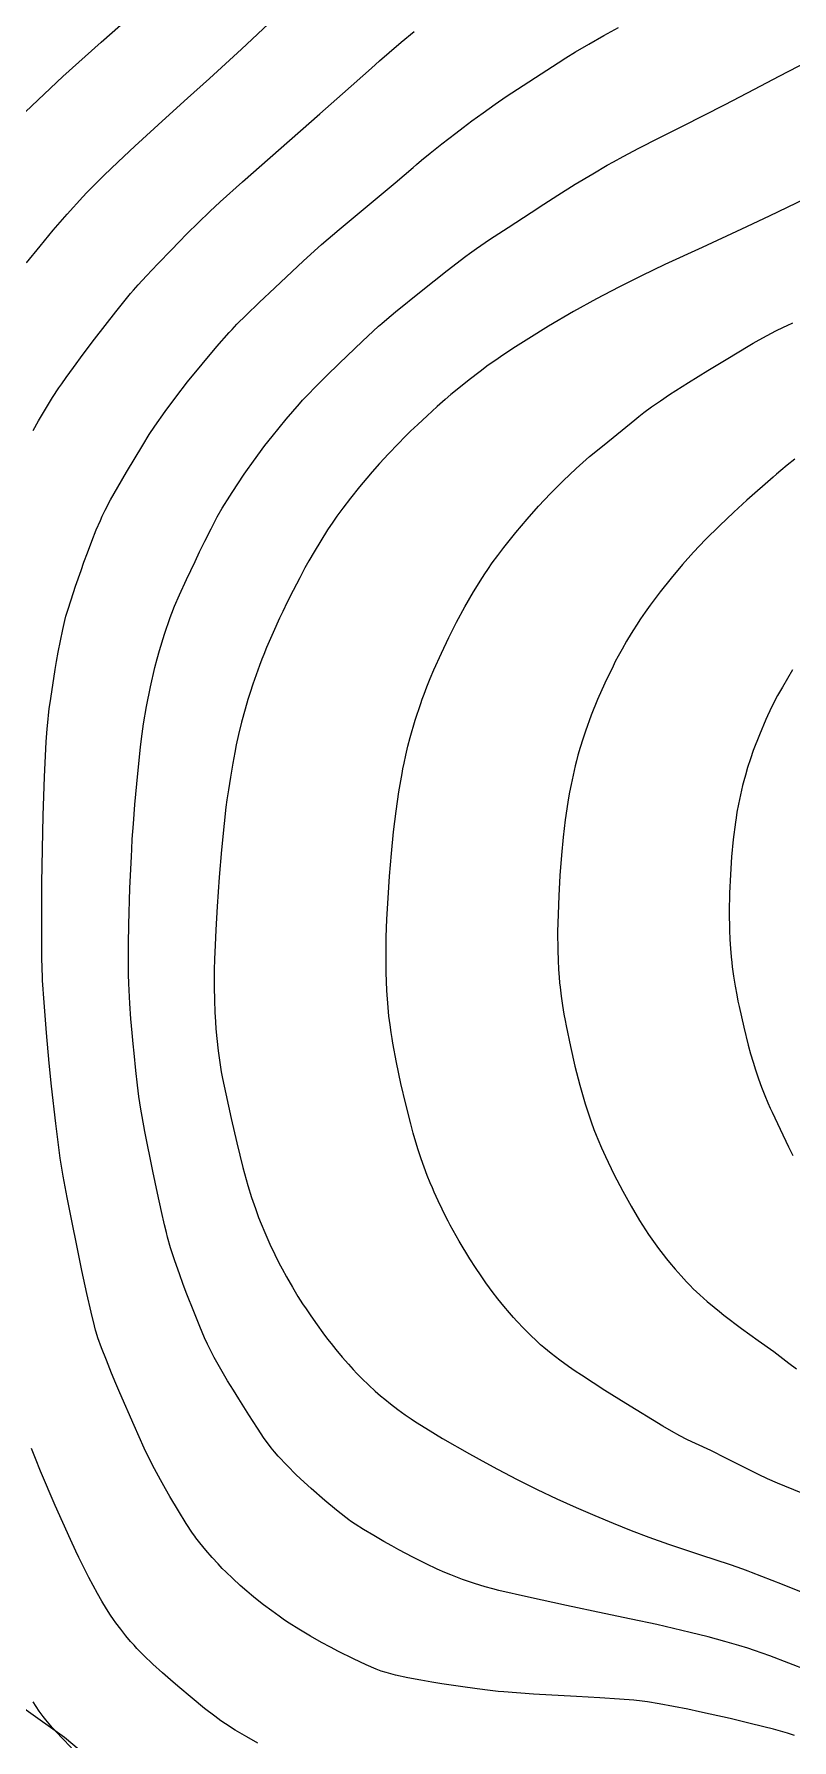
# Model space of a CAD drawing. Header units: millimetres. Extents: x 156921 to 159642, y 477538 to 479586.
# Drawn here: x 157508.6 to 157531.8, y 479299.5 to 479351.7 of the extents above; entities that cross this region are included whole.
import ezdxf

# ---------------------------------------------------------------- set-up
doc = ezdxf.new("R2010")
doc.units = ezdxf.units.MM
doc.header["$MEASUREMENT"] = 0
doc.linetypes.add('A-CENTR01', pattern=[2, 1.25, -0.25, 0.25, -0.25])
doc.layers.add('F0017111', color=94, linetype='Continuous', transparency=0.6)
doc.layers.add('F0017114', color=80, linetype='Continuous', transparency=0.6)
doc.layers.add('용지경계', color=222, linetype='Continuous')

msp = doc.modelspace()

# ---------------------------------------------------------------- linework, layer by layer
at = {"layer": 'F0017111', "transparency": 33554521, "flags": 128}
for points in [[(157508.338, 479344.679), (157508.751, 479345.189), (157509.156, 479345.675), (157509.582, 479346.167), (157510.058, 479346.693), (157510.184, 479346.828), (157510.377, 479347.027), (157510.707, 479347.352), (157511.143, 479347.769), (157511.652, 479348.245), (157512.601, 479349.117), (157513.264, 479349.713), (157513.936, 479350.318), (157514.912, 479351.214), (157515.906, 479352.139)], [(157531.837, 479299.644), (157531.625, 479299.71), (157531.409, 479299.773), (157531.191, 479299.833), (157530.893, 479299.911), (157530.434, 479300.024), (157529.869, 479300.159), (157529.252, 479300.298), (157528.93, 479300.37), (157528.569, 479300.447), (157528.129, 479300.534), (157527.69, 479300.616), (157527.333, 479300.672), (157527.174, 479300.694), (157526.92, 479300.721), (157526.475, 479300.758), (157525.877, 479300.799), (157525.167, 479300.839), (157523.846, 479300.912), (157522.944, 479300.977), (157522.771, 479300.992), (157522.523, 479301.019), (157522.122, 479301.069), (157521.614, 479301.14), (157521.04, 479301.227), (157520.736, 479301.274), (157520.403, 479301.331), (157520.008, 479301.407), (157519.629, 479301.489), (157519.34, 479301.567), (157519.188, 479301.614), (157519.135, 479301.634), (157519.036, 479301.673), (157518.733, 479301.805), (157518.339, 479301.989), (157517.884, 479302.217), (157517.642, 479302.342), (157517.366, 479302.49), (157517.022, 479302.683), (157516.67, 479302.891), (157516.371, 479303.083), (157516.235, 479303.174), (157516.069, 479303.29), (157515.843, 479303.454), (157515.59, 479303.644), (157515.345, 479303.837), (157515.225, 479303.934), (157515.078, 479304.058), (157514.877, 479304.234), (157514.653, 479304.44), (157514.435, 479304.649), (157514.328, 479304.755), (157514.197, 479304.89), (157514.021, 479305.083), (157513.825, 479305.309), (157513.637, 479305.539), (157513.522, 479305.685), (157513.484, 479305.736), (157513.418, 479305.832), (157513.225, 479306.126), (157512.986, 479306.509), (157512.725, 479306.952), (157512.59, 479307.189), (157512.439, 479307.458), (157512.257, 479307.795), (157512.079, 479308.139), (157511.938, 479308.431), (157511.63, 479309.119), (157511.197, 479310.118), (157511.074, 479310.407), (157510.939, 479310.729), (157510.782, 479311.118), (157510.633, 479311.501), (157510.524, 479311.807), (157510.469, 479311.974), (157510.45, 479312.039), (157510.416, 479312.169), (157510.312, 479312.587), (157510.181, 479313.162), (157510.032, 479313.86), (157509.578, 479316.091), (157509.455, 479316.749), (157509.37, 479317.299), (157509.234, 479318.361), (157509.104, 479319.504), (157509.035, 479320.2), (157508.95, 479321.133), (157508.873, 479322.058), (157508.829, 479322.728), (157508.822, 479322.864), (157508.816, 479323.079), (157508.809, 479323.452), (157508.802, 479324.535), (157508.807, 479325.72), (157508.822, 479326.746), (157508.849, 479327.773), (157508.89, 479328.958), (157508.941, 479330.032), (157508.967, 479330.426), (157508.995, 479330.725), (157509.009, 479330.851), (157509.033, 479331.04), (157509.078, 479331.355), (157509.215, 479332.239), (157509.257, 479332.492), (157509.306, 479332.776), (157509.372, 479333.121), (157509.443, 479333.466), (157509.511, 479333.746), (157509.543, 479333.87), (157509.598, 479334.058), (157509.699, 479334.374), (157509.837, 479334.787), (157510.004, 479335.266), (157510.094, 479335.523), (157510.199, 479335.811), (157510.333, 479336.163), (157510.473, 479336.515), (157510.597, 479336.804), (157510.655, 479336.932), (157510.748, 479337.12), (157510.911, 479337.428), (157511.13, 479337.823), (157511.391, 479338.275), (157511.891, 479339.107), (157512.094, 479339.428), (157512.265, 479339.685), (157512.58, 479340.132), (157512.902, 479340.568), (157513.266, 479341.038), (157513.708, 479341.583), (157514.156, 479342.116), (157514.537, 479342.548), (157514.624, 479342.643), (157514.776, 479342.8), (157515.06, 479343.081), (157515.453, 479343.462), (157515.933, 479343.919), (157516.816, 479344.744), (157517.365, 479345.24), (157517.904, 479345.697), (157518.757, 479346.409), (157519.614, 479347.127), (157520.166, 479347.599), (157520.266, 479347.686), (157520.422, 479347.817), (157520.691, 479348.035), (157521.048, 479348.318), (157521.468, 479348.644), (157521.694, 479348.818), (157521.959, 479349.018), (157522.306, 479349.271), (157522.676, 479349.533), (157523.013, 479349.761), (157524.604, 479350.795), (157524.841, 479350.948), (157525.134, 479351.13), (157525.54, 479351.37), (157525.999, 479351.63), (157526.452, 479351.872)], [(157508.536, 479339.55), (157508.704, 479339.845), (157508.916, 479340.205), (157509.136, 479340.563), (157509.325, 479340.854), (157509.413, 479340.982), (157509.547, 479341.172), (157509.774, 479341.483), (157510.072, 479341.883), (157510.419, 479342.341), (157511.065, 479343.177), (157511.518, 479343.737), (157511.607, 479343.842), (157511.752, 479344.005), (157512.008, 479344.284), (157512.355, 479344.651), (157512.77, 479345.081), (157512.994, 479345.311), (157513.256, 479345.576), (157513.592, 479345.907), (157513.947, 479346.249), (157514.265, 479346.543), (157514.946, 479347.152), (157515.793, 479347.902), (157517.313, 479349.238), (157518.003, 479349.845), (157518.892, 479350.635), (157519.139, 479350.855), (157519.428, 479351.108), (157519.801, 479351.426), (157520.195, 479351.755)], [(157532.238, 479301.634), (157531.659, 479301.86), (157531.082, 479302.077), (157530.613, 479302.242), (157530.405, 479302.311), (157530.127, 479302.398), (157529.705, 479302.519), (157529.193, 479302.658), (157528.643, 479302.795), (157527.622, 479303.035), (157526.836, 479303.203), (157526.008, 479303.372), (157524.861, 479303.614), (157523.691, 479303.869), (157522.792, 479304.08), (157522.601, 479304.127), (157522.366, 479304.192), (157522.041, 479304.293), (157521.675, 479304.419), (157521.315, 479304.557), (157521.137, 479304.629), (157520.905, 479304.732), (157520.563, 479304.893), (157520.157, 479305.096), (157519.731, 479305.322), (157519.513, 479305.441), (157519.266, 479305.579), (157518.961, 479305.756), (157518.652, 479305.941), (157518.393, 479306.105), (157518.247, 479306.202), (157518.197, 479306.238), (157518.105, 479306.308), (157517.824, 479306.532), (157517.463, 479306.835), (157517.051, 479307.197), (157516.832, 479307.392), (157516.591, 479307.617), (157516.307, 479307.898), (157516.033, 479308.187), (157515.921, 479308.317), (157515.826, 479308.436), (157515.738, 479308.549), (157515.61, 479308.729), (157515.402, 479309.039), (157515.134, 479309.452), (157514.829, 479309.939), (157514.667, 479310.201), (157514.49, 479310.494), (157514.281, 479310.849), (157514.083, 479311.201), (157513.934, 479311.484), (157513.873, 479311.609), (157513.783, 479311.806), (157513.639, 479312.148), (157513.454, 479312.605), (157513.245, 479313.144), (157513.134, 479313.435), (157513.014, 479313.761), (157512.875, 479314.159), (157512.746, 479314.556), (157512.653, 479314.879), (157512.615, 479315.022), (157512.559, 479315.256), (157512.466, 479315.67), (157512.344, 479316.229), (157512.205, 479316.897), (157511.96, 479318.111), (157511.824, 479318.859), (157511.803, 479318.988), (157511.775, 479319.188), (157511.733, 479319.531), (157511.682, 479319.983), (157511.626, 479320.513), (157511.597, 479320.798), (157511.567, 479321.131), (157511.531, 479321.564), (157511.499, 479322.024), (157511.477, 479322.441), (157511.469, 479322.639), (157511.462, 479322.912), (157511.459, 479323.334), (157511.461, 479323.858), (157511.471, 479324.432), (157511.503, 479325.555), (157511.544, 479326.524), (157511.555, 479326.747), (157511.574, 479327.053), (157511.609, 479327.526), (157511.656, 479328.11), (157511.712, 479328.749), (157511.824, 479329.874), (157511.871, 479330.28), (157511.913, 479330.582), (157512.005, 479331.115), (157512.126, 479331.71), (157512.263, 479332.302), (157512.333, 479332.572), (157512.403, 479332.823), (157512.557, 479333.32), (157512.736, 479333.837), (157512.784, 479333.969), (157512.867, 479334.175), (157513.021, 479334.528), (157513.233, 479334.997), (157513.493, 479335.548), (157513.634, 479335.844), (157513.792, 479336.168), (157513.984, 479336.547), (157514.173, 479336.907), (157514.325, 479337.175), (157514.392, 479337.286), (157514.484, 479337.434), (157514.627, 479337.656), (157514.999, 479338.214), (157515.101, 479338.363), (157515.231, 479338.547), (157515.416, 479338.801), (157515.632, 479339.088), (157515.853, 479339.37), (157516.284, 479339.9), (157516.687, 479340.368), (157516.784, 479340.478), (157516.933, 479340.637), (157517.184, 479340.896), (157517.514, 479341.227), (157517.898, 479341.604), (157518.613, 479342.288), (157519.11, 479342.742), (157519.207, 479342.827), (157519.361, 479342.958), (157519.629, 479343.18), (157520.408, 479343.812), (157521.205, 479344.444), (157521.777, 479344.882), (157521.892, 479344.968), (157522.103, 479345.115), (157522.506, 479345.388), (157523.073, 479345.764), (157523.776, 479346.222), (157524.161, 479346.471), (157524.595, 479346.749), (157525.128, 479347.081), (157525.663, 479347.406), (157526.104, 479347.661), (157526.301, 479347.771), (157526.593, 479347.928), (157527.073, 479348.181), (157527.694, 479348.501), (157528.405, 479348.862), (157529.713, 479349.525), (157530.611, 479349.994), (157531.368, 479350.392), (157532.252, 479350.843)], [(157532.036, 479307.062), (157531.312, 479307.361), (157531.006, 479307.497), (157530.737, 479307.622), (157530.24, 479307.866), (157529.754, 479308.116), (157529.277, 479308.358), (157528.806, 479308.575), (157528.689, 479308.627), (157528.539, 479308.698), (157528.322, 479308.81), (157528.069, 479308.95), (157527.809, 479309.104), (157526.672, 479309.795), (157526.028, 479310.195), (157525.315, 479310.659), (157525.128, 479310.783), (157524.916, 479310.929), (157524.654, 479311.119), (157524.389, 479311.322), (157524.166, 479311.506), (157524.066, 479311.594), (157523.94, 479311.71), (157523.76, 479311.884), (157523.553, 479312.092), (157523.343, 479312.314), (157523.237, 479312.428), (157523.11, 479312.57), (157522.941, 479312.769), (157522.756, 479312.996), (157522.582, 479313.222), (157522.498, 479313.335), (157522.392, 479313.482), (157522.243, 479313.699), (157522.072, 479313.956), (157521.9, 479314.225), (157521.578, 479314.758), (157521.301, 479315.253), (157521.237, 479315.372), (157521.158, 479315.524), (157521.051, 479315.742), (157520.931, 479315.995), (157520.813, 479316.255), (157520.755, 479316.387), (157520.686, 479316.549), (157520.597, 479316.773), (157520.501, 479317.026), (157520.413, 479317.274), (157520.371, 479317.397), (157520.32, 479317.556), (157520.249, 479317.789), (157520.17, 479318.064), (157520.093, 479318.35), (157519.942, 479318.952), (157519.794, 479319.587), (157519.659, 479320.22), (157519.546, 479320.817), (157519.521, 479320.961), (157519.493, 479321.137), (157519.459, 479321.377), (157519.426, 479321.644), (157519.4, 479321.902), (157519.362, 479322.426), (157519.341, 479322.981), (157519.336, 479323.537), (157519.344, 479324.062), (157519.366, 479324.612), (157519.4, 479325.247), (157519.446, 479325.927), (157519.503, 479326.615), (157519.569, 479327.283), (157519.644, 479327.907), (157519.73, 479328.497), (157519.827, 479329.066), (157519.853, 479329.205), (157519.888, 479329.378), (157519.942, 479329.62), (157520.007, 479329.894), (157520.078, 479330.166), (157520.231, 479330.698), (157520.398, 479331.208), (157520.441, 479331.333), (157520.499, 479331.49), (157520.586, 479331.714), (157520.691, 479331.972), (157520.804, 479332.234), (157521.034, 479332.745), (157521.259, 479333.225), (157521.491, 479333.691), (157521.743, 479334.16), (157522.009, 479334.62), (157522.285, 479335.059), (157522.355, 479335.166), (157522.448, 479335.304), (157522.588, 479335.501), (157522.758, 479335.732), (157522.94, 479335.969), (157523.306, 479336.429), (157523.653, 479336.844), (157524, 479337.237), (157524.368, 479337.63), (157524.752, 479338.016), (157525.15, 479338.389), (157525.567, 479338.755), (157526.008, 479339.118), (157526.949, 479339.881), (157527.071, 479339.981), (157527.229, 479340.104), (157527.459, 479340.274), (157527.731, 479340.464), (157528.012, 479340.65), (157528.593, 479341.019), (157529.186, 479341.388), (157529.792, 479341.758), (157530.413, 479342.129), (157530.57, 479342.222), (157530.756, 479342.328), (157530.999, 479342.461), (157531.26, 479342.596), (157531.5, 479342.712), (157531.614, 479342.764), (157531.784, 479342.847)], [(157531.845, 479338.672), (157531.61, 479338.49), (157531.413, 479338.331), (157531.28, 479338.217), (157531.178, 479338.126), (157530.38, 479337.418), (157529.973, 479337.052), (157529.537, 479336.64), (157529.114, 479336.222), (157528.746, 479335.834), (157528.404, 479335.449), (157528.06, 479335.037), (157527.727, 479334.616), (157527.417, 479334.207), (157527.269, 479334.001), (157527.122, 479333.789), (157526.996, 479333.599), (157526.907, 479333.46), (157526.836, 479333.345), (157526.696, 479333.111), (157526.557, 479332.867), (157526.436, 479332.646), (157526.351, 479332.483), (157526.284, 479332.348), (157526.03, 479331.823), (157525.808, 479331.326), (157525.612, 479330.843), (157525.436, 479330.362), (157525.355, 479330.116), (157525.277, 479329.857), (157525.21, 479329.622), (157525.164, 479329.447), (157525.128, 479329.302), (157525.06, 479329.014), (157524.999, 479328.731), (157524.95, 479328.488), (157524.919, 479328.317), (157524.897, 479328.183), (157524.817, 479327.647), (157524.753, 479327.118), (157524.702, 479326.56), (157524.658, 479325.94), (157524.624, 479325.321), (157524.599, 479324.764), (157524.588, 479324.223), (157524.593, 479323.648), (157524.603, 479323.356), (157524.618, 479323.072), (157524.634, 479322.829), (157524.649, 479322.659), (157524.663, 479322.527), (157524.695, 479322.254), (157524.736, 479321.966), (157524.779, 479321.704), (157524.814, 479321.508), (157524.846, 479321.345), (157524.978, 479320.71), (157525.116, 479320.108), (157525.265, 479319.527), (157525.428, 479318.959), (157525.517, 479318.681), (157525.61, 479318.408), (157525.697, 479318.172), (157525.762, 479318.007), (157525.816, 479317.878), (157525.928, 479317.616), (157526.048, 479317.351), (157526.308, 479316.811), (157526.577, 479316.291), (157526.833, 479315.826), (157527.092, 479315.391), (157527.369, 479314.964), (157527.517, 479314.751), (157527.672, 479314.539), (157527.814, 479314.352), (157527.92, 479314.218), (157528.008, 479314.111), (157528.185, 479313.901), (157528.366, 479313.696), (157528.527, 479313.522), (157528.643, 479313.401), (157528.738, 479313.307), (157528.938, 479313.115), (157529.161, 479312.917), (157529.372, 479312.738), (157529.535, 479312.607), (157529.675, 479312.499), (157530.216, 479312.09), (157530.722, 479311.726), (157531.201, 479311.382), (157531.663, 479311.031), (157531.899, 479310.854)], [(157531.772, 479332.229), (157531.464, 479331.707), (157531.317, 479331.444), (157531.184, 479331.19), (157531.077, 479330.974), (157531.008, 479330.825), (157530.958, 479330.71), (157530.762, 479330.242), (157530.574, 479329.761), (157530.485, 479329.512), (157530.4, 479329.25), (157530.33, 479329.013), (157530.282, 479328.838), (157530.246, 479328.692), (157530.178, 479328.405), (157530.119, 479328.123), (157530.074, 479327.88), (157530.046, 479327.71), (157530.028, 479327.577), (157529.962, 479327.043), (157529.91, 479326.511), (157529.872, 479325.97), (157529.848, 479325.408), (157529.838, 479324.837), (157529.845, 479324.27), (157529.857, 479323.988), (157529.875, 479323.706), (157529.895, 479323.461), (157529.913, 479323.286), (157529.93, 479323.146), (157529.969, 479322.861), (157530.017, 479322.563), (157530.065, 479322.295), (157530.105, 479322.096), (157530.14, 479321.933), (157530.281, 479321.31), (157530.42, 479320.751), (157530.492, 479320.489), (157530.568, 479320.23), (157530.638, 479320.005), (157530.691, 479319.847), (157530.735, 479319.721), (157530.827, 479319.468), (157530.926, 479319.214), (157531.018, 479318.991), (157531.088, 479318.831), (157531.147, 479318.703), (157531.391, 479318.182), (157531.652, 479317.646), (157531.786, 479317.381)], [(157515.419, 479299.412), (157515.075, 479299.604), (157514.724, 479299.811), (157514.424, 479300.002), (157514.287, 479300.094), (157514.094, 479300.234), (157513.787, 479300.472), (157513.401, 479300.784), (157512.97, 479301.147), (157512.743, 479301.341), (157512.495, 479301.559), (157512.202, 479301.825), (157511.923, 479302.09), (157511.714, 479302.306), (157511.626, 479302.402), (157511.521, 479302.522), (157511.378, 479302.694), (157511.221, 479302.892), (157511.071, 479303.093), (157510.997, 479303.194), (157510.907, 479303.326), (157510.782, 479303.518), (157510.642, 479303.747), (157510.505, 479303.986), (157510.242, 479304.474), (157509.995, 479304.961), (157509.935, 479305.082), (157509.842, 479305.281), (157509.681, 479305.633), (157509.218, 479306.678), (157508.767, 479307.728), (157508.608, 479308.117), (157508.492, 479308.416)], [(157509.717, 479299.268), (157509.414, 479299.575), (157509.13, 479299.878), (157508.925, 479300.12), (157508.842, 479300.226), (157508.726, 479300.391), (157508.543, 479300.673)]]:
    msp.add_lwpolyline(points, dxfattribs=at)
at = {"layer": 'F0017114', "transparency": 33554521, "flags": 128}
for points in [[(157508.31, 479349.295), (157509.45, 479350.38), (157510.625, 479351.428), (157511.802, 479352.472)], [(157532.156, 479346.635), (157531.055, 479346.106), (157530.208, 479345.705), (157529.012, 479345.152), (157527.868, 479344.625), (157527.155, 479344.286), (157526.463, 479343.94), (157525.779, 479343.579), (157525.074, 479343.186), (157524.31, 479342.738), (157523.701, 479342.37), (157523.299, 479342.114), (157522.938, 479341.876), (157522.663, 479341.687), (157522.466, 479341.545), (157522.212, 479341.355), (157521.877, 479341.098), (157521.567, 479340.851), (157521.322, 479340.649), (157521.141, 479340.495), (157520.903, 479340.286), (157520.592, 479340.005), (157520.307, 479339.74), (157520.083, 479339.527), (157519.919, 479339.365), (157519.703, 479339.145), (157519.413, 479338.84), (157519.138, 479338.54), (157518.916, 479338.291), (157518.749, 479338.095), (157518.529, 479337.831), (157518.252, 479337.487), (157518.01, 479337.172), (157517.83, 479336.927), (157517.706, 479336.749), (157517.548, 479336.509), (157517.337, 479336.176), (157517.138, 479335.845), (157516.977, 479335.567), (157516.856, 479335.349), (157516.698, 479335.051), (157516.494, 479334.661), (157516.313, 479334.3), (157516.176, 479334.017), (157516.079, 479333.808), (157515.888, 479333.379), (157515.683, 479332.913), (157515.594, 479332.699), (157515.535, 479332.554), (157515.462, 479332.362), (157515.361, 479332.083), (157515.261, 479331.791), (157515.178, 479331.537), (157515.113, 479331.328), (157515.027, 479331.034), (157514.918, 479330.636), (157514.824, 479330.253), (157514.754, 479329.94), (157514.706, 479329.7), (157514.648, 479329.378), (157514.575, 479328.955), (157514.513, 479328.566), (157514.469, 479328.26), (157514.439, 479328.035), (157514.382, 479327.537), (157514.298, 479326.732), (157514.227, 479325.896), (157514.166, 479324.993), (157514.125, 479324.279), (157514.105, 479323.808), (157514.091, 479323.386), (157514.083, 479323.061), (157514.08, 479322.83), (157514.08, 479322.529), (157514.086, 479322.132), (157514.1, 479321.762), (157514.115, 479321.469), (157514.132, 479321.251), (157514.159, 479320.963), (157514.202, 479320.58), (157514.251, 479320.224), (157514.296, 479319.942), (157514.335, 479319.731), (157514.432, 479319.264), (157514.594, 479318.514), (157514.771, 479317.763), (157514.96, 479317.018), (157515.111, 479316.463), (157515.223, 479316.098), (157515.338, 479315.758), (157515.436, 479315.488), (157515.515, 479315.287), (157515.627, 479315.022), (157515.781, 479314.673), (157515.932, 479314.352), (157516.057, 479314.1), (157516.155, 479313.915), (157516.289, 479313.673), (157516.471, 479313.358), (157516.643, 479313.071), (157516.783, 479312.849), (157516.89, 479312.687), (157517.034, 479312.478), (157517.226, 479312.206), (157517.406, 479311.959), (157517.55, 479311.768), (157517.659, 479311.629), (157517.804, 479311.449), (157517.999, 479311.215), (157518.184, 479311.002), (157518.333, 479310.837), (157518.447, 479310.717), (157518.6, 479310.562), (157518.808, 479310.359), (157519.008, 479310.175), (157519.172, 479310.031), (157519.298, 479309.926), (157519.469, 479309.79), (157519.7, 479309.613), (157519.921, 479309.452), (157520.101, 479309.326), (157520.238, 479309.235), (157520.552, 479309.037), (157521.068, 479308.725), (157521.893, 479308.258), (157522.388, 479307.983), (157522.751, 479307.786), (157523.35, 479307.471), (157523.956, 479307.168), (157524.558, 479306.883), (157525.15, 479306.619), (157525.729, 479306.37), (157526.291, 479306.134), (157526.832, 479305.914), (157527.378, 479305.704), (157527.984, 479305.49), (157528.955, 479305.171), (157529.87, 479304.869), (157530.24, 479304.741), (157530.404, 479304.68), (157530.512, 479304.638), (157531.453, 479304.267), (157532.349, 479303.912)]]:
    msp.add_lwpolyline(points, dxfattribs=at)
at = {"layer": '용지경계', "linetype": 'A-CENTR01', "ltscale": 5, "flags": 128}
msp.add_lwpolyline([(157361.776, 479485.808), (157361.749, 479485.465), (157360.985, 479482.495), (157358.572, 479479.203), (157356.048, 479477.333), (157352.763, 479475.99), (157351.789, 479475.632), (157350.782, 479475.272), (157349.771, 479474.921), (157348.757, 479474.579), (157347.74, 479474.246), (157346.721, 479473.923), (157346.046, 479473.716), (157345.852, 479473.636), (157344.487, 479472.841), (157342.481, 479472.35), (157340.541, 479471.901), (157342.106, 479469.645), (157343.984, 479466.645), (157344.053, 479461.624), (157343.075, 479458.87), (157343.049, 479458.571), (157343.095, 479457.706), (157343.175, 479456.605), (157343.324, 479455.411), (157343.461, 479453.91), (157343.531, 479452.482), (157344.222, 479451.445), (157345.609, 479450.477), (157347.875, 479448.382), (157349.144, 479447.208), (157355.929, 479440.8), (157356.687, 479439.899), (157357.348, 479439.025), (157357.896, 479438.096), (157358.061, 479437.764), (157358.256, 479437.373), (157358.55, 479436.699), (157358.806, 479436.001), (157358.847, 479435.866), (157358.921, 479435.716), (157358.998, 479435.559), (157359.078, 479435.41), (157359.211, 479435.162), (157359.343, 479434.918), (157359.472, 479434.677), (157359.6, 479434.438), (157359.727, 479434.201), (157359.854, 479433.964), (157359.937, 479433.81), (157360.016, 479433.673), (157360.142, 479433.454), (157360.28, 479433.216), (157360.42, 479432.974), (157360.46, 479432.905), (157360.532, 479432.845), (157361.33, 479432.173), (157362.148, 479431.47), (157362.938, 479430.774), (157363.692, 479430.106), (157364.437, 479429.447), (157365.179, 479428.792), (157365.92, 479428.14), (157366.664, 479427.488), (157367.407, 479426.84), (157368.151, 479426.193), (157368.898, 479425.547), (157369.645, 479424.902), (157370.415, 479424.241), (157371.22, 479423.54), (157372.056, 479422.793), (157372.871, 479422.034), (157373.627, 479421.314), (157374.351, 479420.623), (157375.075, 479419.934), (157375.8, 479419.244), (157376.526, 479418.552), (157377.268, 479417.847), (157378.026, 479417.116), (157378.789, 479416.368), (157379.548, 479415.61), (157380.299, 479414.844), (157381.049, 479414.067), (157381.8, 479413.268), (157382.209, 479412.822), (157382.635, 479412.342), (157383.379, 479411.464), (157384.092, 479410.595), (157384.799, 479409.709), (157385.496, 479408.802), (157386.177, 479407.886), (157386.834, 479406.973), (157387.496, 479406.031), (157388.123, 479405.098), (157388.721, 479404.205), (157389.312, 479403.309), (157389.895, 479402.422), (157390.601, 479401.342), (157391.367, 479399.979), (157391.969, 479398.696), (157392.319, 479397.919), (157392.458, 479397.672), (157392.734, 479397.309), (157393.195, 479396.734), (157393.7, 479396.17), (157394.314, 479395.51), (157395.014, 479394.773), (157395.734, 479393.995), (157396.441, 479393.23), (157397.284, 479392.301), (157398.268, 479391.075), (157399.095, 479389.812), (157399.734, 479388.757), (157400.314, 479387.767), (157400.893, 479386.757), (157401.48, 479385.69), (157402.053, 479384.589), (157402.605, 479383.469), (157403.972, 479380.543), (157403.812, 479379.342), (157404.2, 479379.022), (157404.817, 479378.513), (157405.811, 479378.432), (157408.243, 479376.654), (157409.217, 479375.926), (157410.17, 479375.134), (157411.008, 479374.415), (157411.808, 479373.709), (157412.58, 479373.021), (157413.345, 479372.333), (157414.095, 479371.653), (157414.843, 479370.977), (157415.605, 479370.283), (157416.376, 479369.573), (157418.177, 479367.89), (157418.497, 479367.495), (157419.059, 479366.928), (157419.83, 479366.291), (157420.601, 479365.655), (157421.391, 479365.003), (157422.176, 479364.346), (157422.943, 479363.705), (157423.692, 479363.078), (157424.445, 479362.457), (157424.938, 479362.05), (157425.785, 479361.774), (157426.941, 479361.385), (157428.176, 479360.923), (157429.308, 479360.446), (157430.315, 479360.008), (157431.285, 479359.58), (157432.235, 479359.16), (157433.177, 479358.744), (157434.094, 479358.341), (157434.997, 479357.954), (157435.877, 479357.585), (157436.7, 479357.257), (157437.601, 479356.929), (157438.418, 479356.63), (157438.517, 479356.6), (157440.053, 479357.407), (157443.147, 479357.322), (157444.571, 479357.285), (157446.124, 479357.172), (157447.556, 479356.998), (157448.943, 479356.796), (157450.071, 479356.582), (157450.946, 479356.452), (157452.007, 479356.339), (157453.424, 479356.183), (157456.19, 479355.703), (157458.231, 479354.374), (157459.181, 479353.759), (157460.99, 479352.486), (157462.272, 479350.812), (157463.112, 479349.709), (157464.165, 479347.993), (157464.515, 479347.115), (157464.573, 479347.031), (157465.125, 479346.297), (157465.692, 479345.531), (157466.298, 479344.762), (157466.737, 479344.183), (157467.09, 479343.808), (157467.826, 479343.079), (157469.08, 479341.718), (157469.988, 479340.239), (157470.132, 479340.004), (157472.133, 479338.646), (157473.47, 479336.341), (157473.744, 479335.868), (157473.843, 479335.745), (157474.327, 479335.248), (157475.39, 479334.136), (157476.511, 479332.567), (157477.276, 479331.193), (157477.895, 479329.998), (157478.353, 479329.011), (157478.748, 479328.26), (157479.23, 479327.381), (157480.138, 479325.737), (157480.655, 479323.896), (157480.741, 479323.626), (157480.874, 479323.399), (157481.411, 479322.494), (157481.95, 479321.584), (157482.469, 479320.712), (157482.973, 479319.888), (157483.441, 479319.145), (157483.927, 479318.433), (157484.494, 479317.629), (157485.101, 479316.767), (157485.712, 479315.891), (157486.33, 479314.998), (157486.93, 479314.113), (157487.493, 479313.284), (157488.094, 479312.419), (157488.686, 479311.541), (157489.271, 479310.69), (157489.795, 479309.916), (157490.359, 479309.147), (157490.946, 479308.32), (157491.431, 479307.669), (157491.974, 479306.996), (157492.175, 479306.75), (157493.401, 479306.247), (157495.815, 479305.861), (157497.502, 479305.719), (157500.022, 479304.957), (157501.69, 479303.991), (157502.454, 479303.519), (157503.065, 479303.191), (157503.835, 479302.809), (157504.712, 479302.391), (157505.761, 479301.892), (157506.985, 479301.251), (157508.255, 479300.479), (157509.501, 479299.593), (157510.654, 479298.628), (157511.738, 479297.593), (157512.857, 479296.349), (157514.014, 479294.726), (157515.147, 479292.437), (157515.756, 479289.502), (157517.744, 479289.019), (157517.751, 479289.018), (157518.64, 479288.835), (157519.486, 479288.676), (157520.256, 479288.582), (157520.891, 479288.539), (157521.421, 479288.564), (157522.775, 479288.79), (157524.863, 479288.981), (157526.609, 479288.927), (157527.917, 479288.866), (157529.186, 479288.805), (157530.473, 479288.737), (157531.801, 479288.656), (157533.13, 479288.55), (157533.907, 479288.478), (157534.604, 479288.508), (157536.269, 479288.661), (157538.703, 479288.582), (157540.695, 479288.09), (157541.968, 479287.695), (157543.075, 479287.336), (157544.228, 479286.946), (157545.448, 479286.492), (157546.561, 479286.027), (157547.536, 479285.613), (157548.443, 479285.229), (157548.859, 479285.06), (157552.453, 479285.104), (157553.251, 479284.941), (157554.553, 479284.588), (157555.616, 479284.292), (157556.669, 479284.004), (157557.603, 479283.746), (157558.595, 479283.514), (157560.168, 479283.127), (157562.366, 479282.262), (157563.321, 479281.59), (157563.357, 479281.599), (157565.528, 479281.71), (157567.697, 479281.711), (157569.57, 479281.339), (157571.08, 479281.002), (157572.965, 479280.384), (157574.683, 479279.494), (157575.839, 479278.742), (157576.634, 479278.216), (157577.34, 479277.773), (157578, 479277.383), (157578.603, 479277.061), (157579.285, 479276.744), (157580.085, 479276.397), (157581.087, 479275.988), (157582.404, 479275.402), (157583.597, 479274.747), (157584.52, 479274.224), (157585.391, 479273.732), (157586.248, 479273.251), (157587.088, 479272.788), (157587.957, 479272.306), (157588.822, 479271.823), (157589.69, 479271.336), (157590.579, 479270.831), (157591.532, 479270.278), (157592.585, 479269.627), (157593.664, 479268.883), (157594.666, 479268.116), (157595.552, 479267.384), (157596.41, 479266.648), (157597.271, 479265.863), (157598.061, 479265.1), (157598.787, 479264.384), (157599.519, 479263.654), (157600.265, 479262.888), (157600.979, 479262.132), (157601.382, 479261.7), (157601.668, 479261.393), (157602.36, 479260.644), (157603.057, 479259.875), (157603.544, 479259.328), (157603.917, 479258.968), (157604.407, 479258.541), (157604.923, 479258.126), (157605.47, 479257.726), (157606.276, 479257.177), (157607.201, 479256.494), (157607.618, 479256.147), (157608.745, 479255.098), (157609.789, 479253.89), (157610.587, 479252.828), (157611.54, 479251.483), (157613.11, 479248.315), (157612.8, 479244.208), (157612.398, 479242.269), (157612.394, 479241.939), (157612.509, 479241.225), (157612.662, 479240.273), (157612.862, 479239.535), (157613.178, 479238.472), (157613.544, 479237.243), (157613.936, 479235.799), (157614.251, 479234.324), (157614.55, 479232.851), (157614.595, 479232.555), (157614.661, 479232.462), (157615.532, 479231.208), (157616.36, 479229.565), (157616.743, 479228.639), (157616.915, 479228.209), (157617.363, 479227.105), (157618.087, 479225.208), (157618.453, 479222.545), (157618.444, 479220.465), (157618.454, 479219.767), (157618.53, 479219.479), (157618.868, 479218.335), (157619.239, 479216.979), (157619.626, 479215.416), (157620.016, 479213.172), (157619.966, 479210.266), (157619.723, 479208.845), (157619.952, 479208.032), (157620.324, 479206.617), (157620.518, 479205.756), (157621.348, 479205.575), (157624.999, 479204.926), (157625.119, 479204.927), (157627.869, 479201.062), (157628.257, 479200.514), (157628.642, 479200.087), (157629.546, 479199.109), (157630.393, 479197.983), (157631.031, 479197.137), (157631.987, 479195.865), (157633.507, 479196.402), (157636.704, 479195.429), (157637.687, 479195.131), (157638.668, 479194.839), (157639.638, 479194.552), (157640.582, 479194.281), (157641.466, 479194.039), (157642.31, 479193.832), (157643.214, 479193.638), (157644.203, 479193.442), (157645.049, 479193.279), (157645.584, 479193.209), (157645.828, 479193.203), (157646.919, 479193.353), (157649.296, 479193.456), (157651.326, 479193.073), (157652.576, 479192.775), (157653.693, 479192.491), (157654.798, 479192.197), (157655.961, 479191.871), (157657.197, 479191.482), (157658.353, 479191.067), (157659.393, 479190.674), (157660.409, 479190.281), (157661.415, 479189.88), (157662.39, 479189.484), (157663.342, 479189.095), (157664.286, 479188.709), (157665.262, 479188.311), (157666.318, 479187.867), (157667.392, 479187.383), (157668.375, 479186.915), (157669.224, 479186.509), (157671.952, 479186.331), (157674.196, 479185.444), (157675.397, 479184.855), (157676.379, 479184.359), (157677.298, 479183.882), (157678.144, 479183.448), (157678.313, 479183.364), (157678.971, 479183.042), (157679.885, 479182.599), (157680.902, 479182.097), (157681.977, 479181.525), (157683.006, 479180.933), (157683.972, 479180.347), (157684.95, 479179.731), (157685.91, 479179.084), (157686.793, 479178.466), (157687.648, 479177.856), (157688.514, 479177.225), (157689.366, 479176.585), (157690.192, 479175.953), (157691.029, 479175.304), (157691.854, 479174.644), (157692.651, 479174), (157693.434, 479173.359), (157694.204, 479172.727), (157694.97, 479172.098), (157695.745, 479171.459), (157696.531, 479170.807), (157697.306, 479170.156), (157698.043, 479169.535), (157698.749, 479168.95), (157699.46, 479168.374), (157700.207, 479167.781), (157700.971, 479167.175), (157701.738, 479166.569), (157702.512, 479165.957), (157703.318, 479165.321), (157704.125, 479164.669), (157704.898, 479164.04), (157705.68, 479163.404), (157706.525, 479162.708), (157707.338, 479162.005), (157708.094, 479161.351), (157708.865, 479160.681), (157709.608, 479160.026), (157710.257, 479159.461), (157710.872, 479158.959), (157711.471, 479158.493), (157711.961, 479158.144), (157712.496, 479157.815), (157713.235, 479157.395), (157714.074, 479156.926), (157714.931, 479156.449), (157715.779, 479155.978), (157716.59, 479155.534), (157717.212, 479155.205), (157717.257, 479155.184), (157717.284, 479155.178), (157718.177, 479155.07), (157719.599, 479154.854), (157720.874, 479154.574), (157722.061, 479154.311), (157723.213, 479154.007), (157724.206, 479153.745), (157725.099, 479153.516), (157726.033, 479153.307), (157726.91, 479153.111), (157727.719, 479152.97), (157728.533, 479152.853), (157729.246, 479152.787), (157729.749, 479152.775), (157730.081, 479152.807), (157730.215, 479152.834), (157730.495, 479152.947), (157732.475, 479154.267), (157735.982, 479155.684), (157738.812, 479155.653), (157740.247, 479155.521), (157741.47, 479155.386), (157742.703, 479155.22), (157743.892, 479155.029), (157745.15, 479154.807), (157746.659, 479154.464)], dxfattribs=at)

doc.saveas('drawing.dxf')
